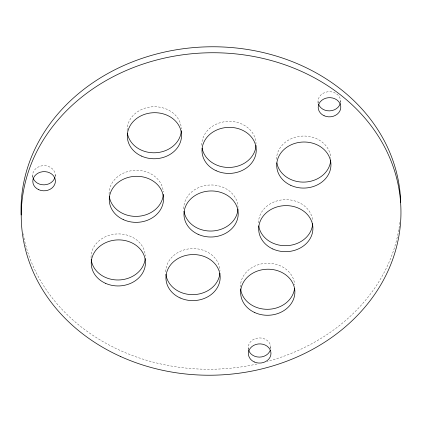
<?xml version="1.0" encoding="UTF-8"?>
<svg xmlns="http://www.w3.org/2000/svg" width="422" height="422" viewBox="0 0 422 422"><rect width="100%" height="100%" fill="white"/><g stroke="black" fill="none" stroke-linecap="round" stroke-linejoin="round"><path stroke-width="0.32" stroke-dasharray="2.11 1.58" d="M340.607 100.948L340.665 102.736M318.014 101.623L318.067 103.416M270.787 347.174L270.845 348.962M248.189 347.849L248.247 349.643M55.219 174.908L55.277 176.702M32.621 175.584L32.7 177.973M127.122 130.572A27.129 23.031 -1.8 0 1 153.561 106.74A27.129 23.031 -1.8 0 1 181.349 128.947M240.461 287.081A27.129 23.031 -1.8 0 1 266.551 263.265A27.129 23.031 -1.8 0 1 294.667 284.861M183.792 208.827A27.129 23.031 -1.8 0 1 210.23 184.994A27.129 23.031 -1.8 0 1 238.024 207.202M258.486 222.89A27.129 23.031 -1.8 0 1 284.934 199.653A27.129 23.031 -1.8 0 1 312.697 221.265M399.824 222.436A189.889 161.215 -1.8 0 1 267.152 361.522M257.082 364.001A189.889 161.215 -1.8 0 1 23.526 235.65M23.4 235.007A189.889 161.215 -1.8 0 1 23.168 233.714M276.521 159.289A27.129 23.031 -1.8 0 1 303.318 136.048A27.129 23.031 -1.8 0 1 330.758 158.266M201.827 145.231A27.129 23.031 -1.8 0 1 228.265 121.399A27.129 23.031 -1.8 0 1 256.054 143.607M109.087 194.167A27.129 23.031 -1.8 0 1 135.172 170.346A27.129 23.031 -1.8 0 1 163.293 191.947M91.052 257.763A27.129 23.031 -1.8 0 1 117.49 233.93A27.129 23.031 -1.8 0 1 145.284 256.143M165.751 271.826A27.129 23.031 -1.8 0 1 192.548 248.584A27.129 23.031 -1.8 0 1 219.989 270.803M32.758 176.834A11.304 9.595 -1.8 0 1 44.009 165.651A11.304 9.595 -1.8 0 1 55.055 176.792M248.463 349.717A11.304 9.595 -1.8 0 1 259.208 337.922A11.304 9.595 -1.8 0 1 270.623 349.052M318.146 102.873A11.304 9.595 -1.8 0 1 329.397 91.69A11.304 9.595 -1.8 0 1 340.443 102.826"/><path stroke-width="0.63" d="M181.323 130.751A27.129 23.031 -1.8 0 1 155.623 152.748A27.129 23.031 -1.8 0 1 127.439 133.568M294.551 288.474A27.129 23.031 -1.8 0 1 267.537 309.305A27.129 23.031 -1.8 0 1 240.598 288.88M237.992 209.006A27.129 23.031 -1.8 0 1 211.939 231.024A27.129 23.031 -1.8 0 1 184.008 211.227M312.697 223.665A27.129 23.031 -1.8 0 1 286.643 245.683A27.129 23.031 -1.8 0 1 258.712 225.886M21.142 214.983A189.889 161.215 -1.8 0 1 205.419 46.895A189.889 161.215 -1.8 0 1 400.71 202.333M330.732 160.07A27.129 23.031 -1.8 0 1 305.032 182.067A27.129 23.031 -1.8 0 1 276.848 162.887M256.027 145.411A27.129 23.031 -1.8 0 1 230.328 167.407A27.129 23.031 -1.8 0 1 202.143 148.227M163.288 194.347A27.129 23.031 -1.8 0 1 137.234 216.365A27.129 23.031 -1.8 0 1 109.303 196.568M145.205 258.549A27.129 23.031 -1.8 0 1 118.487 279.981A27.129 23.031 -1.8 0 1 91.189 259.562M219.909 273.208A27.129 23.031 -1.8 0 1 193.192 294.64A27.129 23.031 -1.8 0 1 165.893 274.221M54.907 177.404A11.304 9.595 -1.8 0 1 44.199 184.841A11.304 9.595 -1.8 0 1 33.08 178.058M270.28 350.271A11.304 9.595 -1.8 0 1 259.403 357.112A11.304 9.595 -1.8 0 1 248.648 350.323M340.296 103.443A11.304 9.595 -1.8 0 1 329.593 110.875A11.304 9.595 -1.8 0 1 318.468 104.097M141.449 156.071A27.129 23.031 -1.8 0 0 181.539 134.919A27.129 23.031 -1.8 0 0 140.278 116.198A27.129 23.031 -1.8 0 0 141.449 156.071M254.793 312.586A27.129 23.031 -1.8 0 0 294.878 291.428A27.129 23.031 -1.8 0 0 253.622 272.712A27.129 23.031 -1.8 0 0 254.793 312.586M198.124 234.326A27.129 23.031 -1.8 0 0 238.208 213.173A27.129 23.031 -1.8 0 0 196.953 194.452A27.129 23.031 -1.8 0 0 198.124 234.326M272.828 248.985A27.129 23.031 -1.8 0 0 312.913 227.833A27.129 23.031 -1.8 0 0 271.657 209.112A27.129 23.031 -1.8 0 0 272.828 248.985M216.154 170.731A27.129 23.031 -1.8 0 0 256.244 149.578A27.129 23.031 -1.8 0 0 214.983 130.857A27.129 23.031 -1.8 0 0 216.154 170.731M123.419 219.667A27.129 23.031 -1.8 0 0 163.504 198.514A27.129 23.031 -1.8 0 0 122.248 179.793A27.129 23.031 -1.8 0 0 123.419 219.667M324.091 115.733A11.304 9.595 -1.8 0 0 340.797 106.919A11.304 9.595 -1.8 0 0 323.605 99.117A11.304 9.595 -1.8 0 0 324.091 115.733M38.703 189.694A11.304 9.595 -1.8 0 0 55.403 180.88A11.304 9.595 -1.8 0 0 38.217 173.078A11.304 9.595 -1.8 0 0 38.703 189.694M180.088 297.927A27.129 23.031 -1.8 0 0 220.173 276.769A27.129 23.031 -1.8 0 0 178.917 258.053A27.129 23.031 -1.8 0 0 180.088 297.927M254.271 361.96A11.304 9.595 -1.8 0 0 270.977 353.145A11.304 9.595 -1.8 0 0 253.786 345.344A11.304 9.595 -1.8 0 0 254.271 361.96M290.858 185.39A27.129 23.031 -1.8 0 0 330.948 164.237A27.129 23.031 -1.8 0 0 289.687 145.516A27.129 23.031 -1.8 0 0 290.858 185.39M120.291 356.379A189.889 161.215 -1.8 0 0 400.9 208.299A189.889 161.215 -1.8 0 0 112.094 77.273A189.889 161.215 -1.8 0 0 120.291 356.379M105.384 283.267A27.129 23.031 -1.8 0 0 145.469 262.109A27.129 23.031 -1.8 0 0 104.213 243.394A27.129 23.031 -1.8 0 0 105.384 283.267"/></g></svg>
